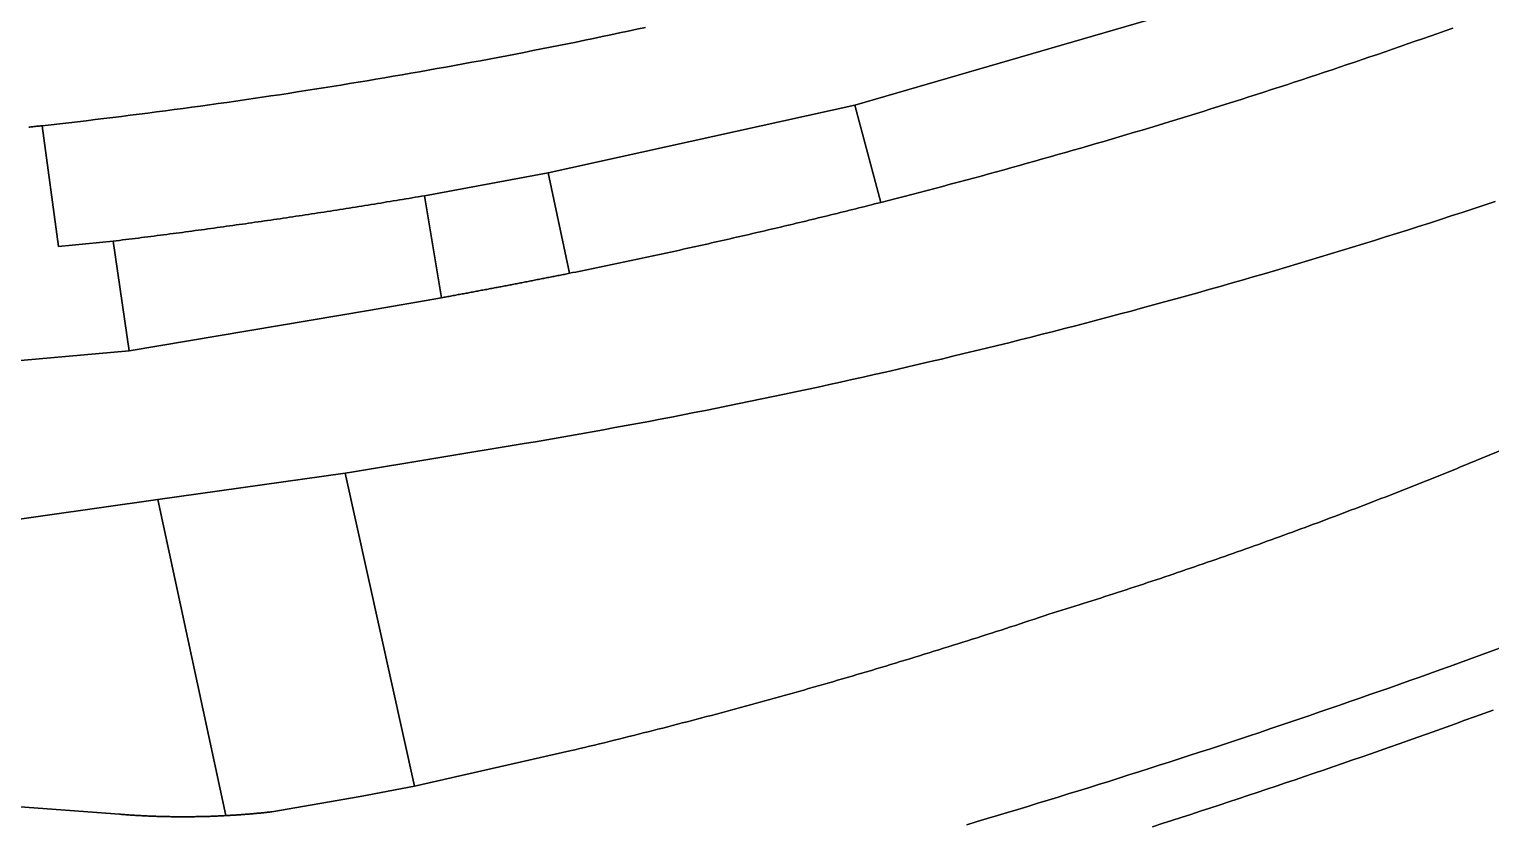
# Model space of a CAD drawing. Header units: metres. Extents: x -127 to 442, y -186 to 462.
# Drawn here: x 106.01 to 138.12, y 121.61 to 139.05 of the extents above; entities that cross this region are included whole.
import ezdxf

# ---------------------------------------------------------------- set-up
doc = ezdxf.new("R2010")
doc.units = ezdxf.units.M

msp = doc.modelspace()

# ---------------------------------------------------------------- linework, layer by layer
at = {"layer": 'road_0', "color": 8}
for points in [[(119.55, 139.09), (119.359, 139.049), (119.169, 139.008), (118.978, 138.967), (118.788, 138.927), (118.597, 138.887), (118.407, 138.848), (118.216, 138.808), (118.025, 138.769), (117.834, 138.731), (117.643, 138.692), (117.453, 138.654), (117.262, 138.616), (117.07, 138.579), (116.879, 138.541), (116.688, 138.504), (116.497, 138.467), (116.306, 138.431), (116.114, 138.395), (115.923, 138.359), (115.732, 138.323), (115.54, 138.288), (115.349, 138.253), (115.157, 138.218), (114.965, 138.184), (114.774, 138.15), (114.582, 138.116), (114.39, 138.082), (114.198, 138.049), (114.006, 138.016), (113.814, 137.983), (113.623, 137.951), (113.43, 137.919), (113.238, 137.887), (113.046, 137.855), (112.854, 137.824), (112.662, 137.793), (112.47, 137.762), (112.277, 137.732), (112.085, 137.702), (111.892, 137.672), (111.7, 137.642), (111.508, 137.613), (111.315, 137.584), (111.122, 137.555), (110.93, 137.527), (110.737, 137.499), (110.544, 137.471), (110.352, 137.443), (110.159, 137.416), (109.966, 137.389), (109.773, 137.363), (109.58, 137.336), (109.387, 137.31), (109.194, 137.284), (109.001, 137.259), (108.808, 137.234), (108.615, 137.209), (108.422, 137.184), (108.229, 137.16), (108.036, 137.136), (107.842, 137.112), (107.649, 137.088), (107.456, 137.065), (107.262, 137.042), (107.069, 137.02), (106.875, 136.997), (106.682, 136.975), (106.489, 136.953), (106.295, 136.932), (106.295, 136.932), (106.649, 134.282), (107.851, 134.398), (107.851, 134.398), (107.92, 134.406), (107.99, 134.415), (108.059, 134.423), (108.128, 134.432), (108.198, 134.441), (108.267, 134.449), (108.336, 134.458), (108.406, 134.466), (108.475, 134.475), (108.544, 134.484), (108.614, 134.493), (108.683, 134.502), (108.752, 134.51), (108.821, 134.519), (108.891, 134.528), (108.96, 134.537), (109.029, 134.546), (109.099, 134.555), (109.168, 134.564), (109.237, 134.573), (109.306, 134.582), (109.376, 134.591), (109.445, 134.601), (109.514, 134.61), (109.583, 134.619), (109.653, 134.628), (109.722, 134.638), (109.791, 134.647), (109.86, 134.656), (109.93, 134.666), (109.999, 134.675), (110.068, 134.685), (110.137, 134.694), (110.206, 134.704), (110.276, 134.713), (110.345, 134.723), (110.414, 134.733), (110.483, 134.742), (110.552, 134.752), (110.621, 134.762), (110.691, 134.772), (110.76, 134.781), (110.829, 134.791), (110.898, 134.801), (110.967, 134.811), (111.036, 134.821), (111.106, 134.831), (111.175, 134.841), (111.244, 134.851), (111.313, 134.861), (111.382, 134.871), (111.451, 134.881), (111.52, 134.891), (111.589, 134.902), (111.659, 134.912), (111.728, 134.922), (111.797, 134.932), (111.866, 134.943), (111.935, 134.953), (112.004, 134.963), (112.073, 134.974), (112.142, 134.984), (112.211, 134.995), (112.28, 135.005), (112.349, 135.016), (112.418, 135.027), (112.487, 135.037), (112.556, 135.048), (112.625, 135.059), (112.694, 135.069), (112.764, 135.08), (112.833, 135.091), (112.902, 135.102), (112.971, 135.113), (113.04, 135.124), (113.109, 135.134), (113.178, 135.145), (113.247, 135.156), (113.316, 135.167), (113.384, 135.178), (113.453, 135.19), (113.522, 135.201), (113.591, 135.212), (113.66, 135.223), (113.729, 135.234), (113.798, 135.246), (113.867, 135.257), (113.936, 135.268), (114.005, 135.28), (114.074, 135.291), (114.143, 135.302), (114.212, 135.314), (114.281, 135.325), (114.35, 135.337), (114.418, 135.348), (114.487, 135.36), (114.556, 135.372), (114.625, 135.383), (114.694, 135.395), (114.694, 135.395), (117.411, 135.894), (124.146, 137.385), (135.096, 140.567)], [(106.001, 136.9), (106.022, 136.902), (106.043, 136.905), (106.064, 136.907), (106.085, 136.909), (106.106, 136.911), (106.127, 136.914), (106.148, 136.916), (106.169, 136.918), (106.19, 136.921), (106.211, 136.923), (106.232, 136.925), (106.253, 136.927), (106.274, 136.93), (106.295, 136.932), (106.295, 136.932), (106.489, 136.953), (106.682, 136.975), (106.875, 136.997), (107.069, 137.02), (107.262, 137.042), (107.456, 137.065), (107.649, 137.088), (107.842, 137.112), (108.036, 137.136), (108.229, 137.16), (108.422, 137.184), (108.615, 137.209), (108.808, 137.234), (109.001, 137.259), (109.194, 137.284), (109.387, 137.31), (109.58, 137.336), (109.773, 137.363), (109.966, 137.389), (110.159, 137.416), (110.352, 137.443), (110.544, 137.471), (110.737, 137.499), (110.93, 137.527), (111.122, 137.555), (111.315, 137.584), (111.508, 137.613), (111.7, 137.642), (111.892, 137.672), (112.085, 137.702), (112.277, 137.732), (112.47, 137.762), (112.662, 137.793), (112.854, 137.824), (113.046, 137.855), (113.238, 137.887), (113.43, 137.919), (113.623, 137.951), (113.814, 137.983), (114.006, 138.016), (114.198, 138.049), (114.39, 138.082), (114.582, 138.116), (114.774, 138.15), (114.965, 138.184), (115.157, 138.218), (115.349, 138.253), (115.54, 138.288), (115.732, 138.323), (115.923, 138.359), (116.114, 138.395), (116.306, 138.431), (116.497, 138.467), (116.688, 138.504), (116.879, 138.541), (117.07, 138.579), (117.262, 138.616), (117.453, 138.654), (117.643, 138.692), (117.834, 138.731), (118.025, 138.769), (118.216, 138.808), (118.407, 138.848), (118.597, 138.887), (118.788, 138.927), (118.978, 138.967), (119.169, 139.008), (119.359, 139.049), (119.55, 139.09)], [(93.285, 130.662), (108.204, 131.992), (107.851, 134.398), (106.649, 134.282), (106.295, 136.932), (106.295, 136.932), (106.274, 136.93), (106.253, 136.927), (106.232, 136.925), (106.211, 136.923), (106.19, 136.921), (106.169, 136.918), (106.148, 136.916), (106.127, 136.914), (106.106, 136.911), (106.085, 136.909), (106.064, 136.907), (106.043, 136.905), (106.022, 136.902), (106.001, 136.9)], [(138.209, 135.266), (137.969, 135.187), (137.729, 135.107), (137.489, 135.029), (137.248, 134.95), (137.008, 134.872), (136.767, 134.795), (136.526, 134.718), (136.285, 134.641), (136.044, 134.565), (135.803, 134.489), (135.562, 134.414), (135.32, 134.339), (135.078, 134.264), (134.837, 134.19), (134.595, 134.116), (134.353, 134.043), (134.111, 133.97), (133.868, 133.898), (133.626, 133.826), (133.383, 133.755), (133.141, 133.683), (132.898, 133.613), (132.655, 133.543), (132.412, 133.473), (132.169, 133.403), (131.925, 133.334), (131.682, 133.266), (131.438, 133.198), (131.195, 133.13), (130.951, 133.063), (130.707, 132.996), (130.463, 132.93), (130.219, 132.864), (129.975, 132.799), (129.73, 132.734), (129.486, 132.669), (129.241, 132.605), (128.996, 132.541), (128.752, 132.478), (128.507, 132.415), (128.262, 132.352), (128.017, 132.29), (127.771, 132.229), (127.526, 132.168), (127.28, 132.107), (127.035, 132.047), (126.789, 131.987), (126.543, 131.928), (126.297, 131.869), (126.051, 131.81), (125.805, 131.752), (125.559, 131.694), (125.313, 131.637), (125.066, 131.58), (124.82, 131.524), (124.573, 131.468), (124.327, 131.413), (124.08, 131.358), (123.833, 131.303), (123.586, 131.249), (123.339, 131.195), (123.091, 131.142), (122.844, 131.089), (122.597, 131.037), (122.349, 130.985), (122.102, 130.933), (121.854, 130.882), (121.606, 130.832), (121.359, 130.781), (121.111, 130.732), (120.863, 130.682), (120.614, 130.633), (120.366, 130.585), (120.118, 130.537), (119.87, 130.489), (119.621, 130.442), (119.373, 130.396), (119.124, 130.349), (118.875, 130.304), (118.627, 130.258), (118.378, 130.213), (118.129, 130.169), (117.88, 130.125), (117.631, 130.081), (117.382, 130.038), (117.132, 129.995), (116.883, 129.953), (116.883, 129.953), (113.085, 129.324), (112.95, 129.305), (114.469, 122.435), (117.888, 123.206), (117.888, 123.206), (117.996, 123.232), (118.103, 123.257), (118.21, 123.283), (118.318, 123.309), (118.425, 123.335), (118.533, 123.361), (118.64, 123.387), (118.748, 123.414), (118.855, 123.44), (118.962, 123.467), (119.069, 123.493), (119.177, 123.52), (119.284, 123.547), (119.391, 123.574), (119.498, 123.601), (119.606, 123.628), (119.713, 123.655), (119.82, 123.682), (119.927, 123.71), (120.034, 123.737), (120.141, 123.765), (120.248, 123.792), (120.355, 123.82), (120.462, 123.848), (120.569, 123.876), (120.676, 123.904), (120.783, 123.932), (120.89, 123.96), (120.996, 123.988), (121.103, 124.017), (121.21, 124.045), (121.317, 124.074), (121.424, 124.103), (121.53, 124.131), (121.637, 124.16), (121.744, 124.189), (121.85, 124.218), (121.957, 124.248), (122.064, 124.277), (122.17, 124.306), (122.277, 124.336), (122.383, 124.365), (122.49, 124.395), (122.596, 124.425), (122.703, 124.454), (122.809, 124.484), (122.915, 124.514), (123.022, 124.544), (123.128, 124.575), (123.234, 124.605), (123.341, 124.635), (123.447, 124.666), (123.553, 124.696), (123.659, 124.727), (123.765, 124.758), (123.871, 124.789), (123.978, 124.82), (124.084, 124.851), (124.19, 124.882), (124.296, 124.913), (124.402, 124.945), (124.508, 124.976), (124.614, 125.008), (124.72, 125.039), (124.825, 125.071), (124.931, 125.103), (125.037, 125.135), (125.143, 125.167), (125.249, 125.199), (125.354, 125.231), (125.46, 125.263), (125.566, 125.296), (125.671, 125.328), (125.777, 125.361), (125.883, 125.394), (125.988, 125.426), (126.094, 125.459), (126.199, 125.492), (126.305, 125.525), (126.41, 125.558), (126.516, 125.592), (126.621, 125.625), (126.726, 125.658), (126.832, 125.692), (126.937, 125.726), (127.042, 125.759), (127.148, 125.793), (127.253, 125.827), (127.358, 125.861), (127.463, 125.895), (127.568, 125.929), (127.673, 125.963), (127.778, 125.998), (127.883, 126.032), (127.988, 126.067), (128.093, 126.101), (128.198, 126.136), (128.303, 126.171), (128.408, 126.206), (128.408, 126.206), (128.503, 126.235), (128.597, 126.265), (128.692, 126.294), (128.786, 126.324), (128.881, 126.353), (128.975, 126.383), (129.07, 126.413), (129.164, 126.443), (129.259, 126.473), (129.353, 126.503), (129.447, 126.533), (129.542, 126.563), (129.636, 126.594), (129.73, 126.624), (129.825, 126.654), (129.919, 126.685), (130.013, 126.716), (130.107, 126.746), (130.201, 126.777), (130.295, 126.808), (130.389, 126.839), (130.484, 126.87), (130.578, 126.901), (130.672, 126.933), (130.765, 126.964), (130.859, 126.995), (130.953, 127.027), (131.047, 127.058), (131.141, 127.09), (131.235, 127.122), (131.329, 127.154), (131.422, 127.186), (131.516, 127.218), (131.61, 127.25), (131.704, 127.282), (131.797, 127.314), (131.891, 127.347), (131.985, 127.379), (132.078, 127.411), (132.172, 127.444), (132.265, 127.477), (132.359, 127.51), (132.452, 127.542), (132.545, 127.575), (132.639, 127.608), (132.732, 127.641), (132.826, 127.675), (132.919, 127.708), (133.012, 127.741), (133.105, 127.775), (133.199, 127.808), (133.292, 127.842), (133.385, 127.875), (133.478, 127.909), (133.571, 127.943), (133.664, 127.977), (133.757, 128.011), (133.85, 128.045), (133.943, 128.079), (134.036, 128.114), (134.129, 128.148), (134.222, 128.182), (134.315, 128.217), (134.408, 128.252), (134.5, 128.286), (134.593, 128.321), (134.686, 128.356), (134.779, 128.391), (134.871, 128.426), (134.964, 128.461), (135.056, 128.496), (135.149, 128.531), (135.242, 128.567), (135.334, 128.602), (135.426, 128.638), (135.519, 128.673), (135.611, 128.709), (135.704, 128.745), (135.796, 128.781), (135.888, 128.817), (135.981, 128.853), (136.073, 128.889), (136.165, 128.925), (136.257, 128.961), (136.349, 128.997), (136.442, 129.034), (136.534, 129.07), (136.626, 129.107), (136.718, 129.144), (136.81, 129.18), (136.902, 129.217), (136.994, 129.254), (137.085, 129.291), (137.177, 129.328), (137.269, 129.365), (137.361, 129.403), (137.453, 129.44), (137.544, 129.477), (137.636, 129.515), (137.636, 129.515), (142.871, 131.661)], [(105.614, 121.993), (107.988, 121.817), (107.988, 121.817), (108.012, 121.815), (108.035, 121.813), (108.059, 121.812), (108.082, 121.81), (108.106, 121.808), (108.13, 121.806), (108.153, 121.805), (108.177, 121.803), (108.201, 121.801), (108.224, 121.8), (108.248, 121.798), (108.271, 121.797), (108.295, 121.795), (108.319, 121.794), (108.342, 121.792), (108.366, 121.791), (108.39, 121.79), (108.413, 121.788), (108.437, 121.787), (108.46, 121.786), (108.484, 121.785), (108.508, 121.783), (108.531, 121.782), (108.555, 121.781), (108.579, 121.78), (108.602, 121.779), (108.626, 121.778), (108.65, 121.777), (108.673, 121.776), (108.697, 121.775), (108.721, 121.774), (108.744, 121.773), (108.768, 121.772), (108.792, 121.772), (108.815, 121.771), (108.839, 121.77), (108.863, 121.769), (108.886, 121.769), (108.91, 121.768), (108.934, 121.767), (108.957, 121.767), (108.981, 121.766), (109.005, 121.766), (109.028, 121.765), (109.052, 121.765), (109.076, 121.764), (109.099, 121.764), (109.123, 121.763), (109.147, 121.763), (109.17, 121.763), (109.194, 121.763), (109.218, 121.762), (109.241, 121.762), (109.265, 121.762), (109.289, 121.762), (109.312, 121.762), (109.336, 121.762), (109.36, 121.762), (109.383, 121.762), (109.407, 121.762), (109.431, 121.762), (109.454, 121.762), (109.478, 121.762), (109.502, 121.762), (109.525, 121.762), (109.549, 121.762), (109.573, 121.763), (109.596, 121.763), (109.62, 121.763), (109.644, 121.763), (109.668, 121.764), (109.691, 121.764), (109.715, 121.765), (109.739, 121.765), (109.762, 121.766), (109.786, 121.766), (109.81, 121.767), (109.833, 121.767), (109.857, 121.768), (109.881, 121.769), (109.904, 121.769), (109.928, 121.77), (109.952, 121.771), (109.975, 121.771), (109.999, 121.772), (110.023, 121.773), (110.046, 121.774), (110.07, 121.775), (110.094, 121.776), (110.117, 121.777), (110.141, 121.778), (110.164, 121.779), (110.188, 121.78), (110.212, 121.781), (110.235, 121.782), (110.259, 121.783), (110.283, 121.785), (110.306, 121.786), (110.33, 121.787), (110.33, 121.787), (108.831, 128.725), (108.831, 128.725), (105.063, 128.194)], [(138.304, 125.46), (138.086, 125.38), (137.868, 125.3), (137.649, 125.221), (137.431, 125.142), (137.212, 125.063), (136.993, 124.984), (136.774, 124.906), (136.555, 124.828), (136.336, 124.75), (136.117, 124.673), (135.898, 124.595), (135.678, 124.518), (135.459, 124.442), (135.239, 124.365), (135.02, 124.289), (134.8, 124.213), (134.58, 124.137), (134.36, 124.062), (134.14, 123.987), (133.92, 123.912), (133.7, 123.837), (133.48, 123.763), (133.259, 123.689), (133.039, 123.615), (132.818, 123.541), (132.598, 123.468), (132.377, 123.395), (132.156, 123.322), (131.935, 123.249), (131.714, 123.177), (131.493, 123.105), (131.272, 123.033), (131.051, 122.962), (130.83, 122.891), (130.608, 122.82), (130.387, 122.749), (130.165, 122.679), (129.944, 122.608), (129.722, 122.539), (129.5, 122.469), (129.278, 122.4), (129.056, 122.33), (128.834, 122.262), (128.612, 122.193), (128.39, 122.125), (128.167, 122.057), (127.945, 121.989), (127.723, 121.921), (127.5, 121.854), (127.277, 121.787), (127.055, 121.721), (126.832, 121.654), (126.609, 121.588)], [(138.168, 124.104), (137.962, 124.029), (137.756, 123.954), (137.549, 123.879), (137.342, 123.805), (137.136, 123.731), (136.929, 123.657), (136.722, 123.583), (136.515, 123.51), (136.308, 123.436), (136.101, 123.363), (135.894, 123.29), (135.686, 123.218), (135.479, 123.145), (135.271, 123.073), (135.064, 123.001), (134.856, 122.93), (134.649, 122.858), (134.441, 122.787), (134.233, 122.716), (134.025, 122.645), (133.817, 122.575), (133.609, 122.504), (133.401, 122.434), (133.193, 122.365), (132.984, 122.295), (132.776, 122.226), (132.567, 122.156), (132.359, 122.087), (132.15, 122.019), (131.942, 121.95), (131.733, 121.882), (131.524, 121.814), (131.315, 121.746), (131.106, 121.679), (130.897, 121.611), (130.688, 121.544)], [(130.688, 121.544), (130.897, 121.611), (131.106, 121.679), (131.315, 121.746), (131.524, 121.814), (131.733, 121.882), (131.942, 121.95), (132.15, 122.019), (132.359, 122.087), (132.567, 122.156), (132.776, 122.226), (132.984, 122.295), (133.193, 122.365), (133.401, 122.434), (133.609, 122.504), (133.817, 122.575), (134.025, 122.645), (134.233, 122.716), (134.441, 122.787), (134.649, 122.858), (134.856, 122.93), (135.064, 123.001), (135.271, 123.073), (135.479, 123.145), (135.686, 123.218), (135.894, 123.29), (136.101, 123.363), (136.308, 123.436), (136.515, 123.51), (136.722, 123.583), (136.929, 123.657), (137.136, 123.731), (137.342, 123.805), (137.549, 123.879), (137.756, 123.954), (137.962, 124.029), (138.168, 124.104)]]:
    msp.add_lwpolyline(points, dxfattribs=at)
for points in [[(124.146, 137.385), (117.411, 135.894), (117.877, 133.692), (117.877, 133.692), (117.946, 133.706), (118.016, 133.72), (118.085, 133.734), (118.155, 133.748), (118.224, 133.762), (118.294, 133.777), (118.363, 133.791), (118.433, 133.805), (118.502, 133.819), (118.571, 133.834), (118.641, 133.848), (118.71, 133.862), (118.78, 133.877), (118.849, 133.891), (118.918, 133.906), (118.988, 133.92), (119.057, 133.935), (119.126, 133.949), (119.196, 133.964), (119.265, 133.979), (119.334, 133.993), (119.404, 134.008), (119.473, 134.023), (119.542, 134.038), (119.611, 134.053), (119.681, 134.067), (119.75, 134.082), (119.819, 134.097), (119.889, 134.112), (119.958, 134.127), (120.027, 134.142), (120.096, 134.157), (120.166, 134.173), (120.235, 134.188), (120.304, 134.203), (120.373, 134.218), (120.442, 134.233), (120.512, 134.249), (120.581, 134.264), (120.65, 134.279), (120.719, 134.295), (120.788, 134.31), (120.857, 134.326), (120.927, 134.341), (120.996, 134.357), (121.065, 134.372), (121.134, 134.388), (121.203, 134.404), (121.272, 134.419), (121.341, 134.435), (121.41, 134.451), (121.479, 134.467), (121.549, 134.482), (121.618, 134.498), (121.687, 134.514), (121.756, 134.53), (121.825, 134.546), (121.894, 134.562), (121.963, 134.578), (122.032, 134.594), (122.101, 134.61), (122.17, 134.626), (122.239, 134.643), (122.308, 134.659), (122.377, 134.675), (122.446, 134.691), (122.515, 134.708), (122.584, 134.724), (122.653, 134.74), (122.722, 134.757), (122.79, 134.773), (122.859, 134.79), (122.928, 134.806), (122.997, 134.823), (123.066, 134.839), (123.135, 134.856), (123.204, 134.873), (123.273, 134.889), (123.342, 134.906), (123.41, 134.923), (123.479, 134.94), (123.548, 134.956), (123.617, 134.973), (123.686, 134.99), (123.755, 135.007), (123.823, 135.024), (123.892, 135.041), (123.961, 135.058), (124.03, 135.075), (124.099, 135.092), (124.167, 135.11), (124.236, 135.127), (124.305, 135.144), (124.373, 135.161), (124.442, 135.178), (124.511, 135.196), (124.58, 135.213), (124.648, 135.231), (124.717, 135.248), (124.717, 135.248), (124.146, 137.385)], [(114.694, 135.395), (114.625, 135.383), (114.556, 135.372), (114.487, 135.36), (114.418, 135.348), (114.35, 135.337), (114.281, 135.325), (114.212, 135.314), (114.143, 135.302), (114.074, 135.291), (114.005, 135.28), (113.936, 135.268), (113.867, 135.257), (113.798, 135.246), (113.729, 135.234), (113.66, 135.223), (113.591, 135.212), (113.522, 135.201), (113.453, 135.19), (113.384, 135.178), (113.316, 135.167), (113.247, 135.156), (113.178, 135.145), (113.109, 135.134), (113.04, 135.124), (112.971, 135.113), (112.902, 135.102), (112.833, 135.091), (112.764, 135.08), (112.694, 135.069), (112.625, 135.059), (112.556, 135.048), (112.487, 135.037), (112.418, 135.027), (112.349, 135.016), (112.28, 135.005), (112.211, 134.995), (112.142, 134.984), (112.073, 134.974), (112.004, 134.963), (111.935, 134.953), (111.866, 134.943), (111.797, 134.932), (111.728, 134.922), (111.659, 134.912), (111.589, 134.902), (111.52, 134.891), (111.451, 134.881), (111.382, 134.871), (111.313, 134.861), (111.244, 134.851), (111.175, 134.841), (111.106, 134.831), (111.036, 134.821), (110.967, 134.811), (110.898, 134.801), (110.829, 134.791), (110.76, 134.781), (110.691, 134.772), (110.621, 134.762), (110.552, 134.752), (110.483, 134.742), (110.414, 134.733), (110.345, 134.723), (110.276, 134.713), (110.206, 134.704), (110.137, 134.694), (110.068, 134.685), (109.999, 134.675), (109.93, 134.666), (109.86, 134.656), (109.791, 134.647), (109.722, 134.638), (109.653, 134.628), (109.583, 134.619), (109.514, 134.61), (109.445, 134.601), (109.376, 134.591), (109.306, 134.582), (109.237, 134.573), (109.168, 134.564), (109.099, 134.555), (109.029, 134.546), (108.96, 134.537), (108.891, 134.528), (108.821, 134.519), (108.752, 134.51), (108.683, 134.502), (108.614, 134.493), (108.544, 134.484), (108.475, 134.475), (108.406, 134.466), (108.336, 134.458), (108.267, 134.449), (108.198, 134.441), (108.128, 134.432), (108.059, 134.423), (107.99, 134.415), (107.92, 134.406), (107.851, 134.398), (107.851, 134.398), (108.204, 131.992), (113.465, 132.877), (115.064, 133.155), (114.694, 135.395)], [(112.95, 129.305), (108.831, 128.725), (110.33, 121.787), (110.33, 121.787), (110.34, 121.788), (110.35, 121.788), (110.361, 121.789), (110.371, 121.789), (110.381, 121.79), (110.391, 121.79), (110.401, 121.791), (110.412, 121.791), (110.422, 121.792), (110.432, 121.793), (110.442, 121.793), (110.452, 121.794), (110.462, 121.794), (110.473, 121.795), (110.483, 121.796), (110.493, 121.796), (110.503, 121.797), (110.513, 121.798), (110.524, 121.798), (110.534, 121.799), (110.544, 121.8), (110.554, 121.8), (110.564, 121.801), (110.575, 121.802), (110.585, 121.802), (110.595, 121.803), (110.605, 121.804), (110.615, 121.804), (110.625, 121.805), (110.636, 121.806), (110.646, 121.807), (110.656, 121.807), (110.666, 121.808), (110.676, 121.809), (110.687, 121.809), (110.697, 121.81), (110.707, 121.811), (110.717, 121.812), (110.727, 121.813), (110.737, 121.813), (110.748, 121.814), (110.758, 121.815), (110.768, 121.816), (110.778, 121.816), (110.788, 121.817), (110.799, 121.818), (110.809, 121.819), (110.819, 121.82), (110.829, 121.821), (110.839, 121.821), (110.849, 121.822), (110.86, 121.823), (110.87, 121.824), (110.88, 121.825), (110.89, 121.826), (110.9, 121.827), (110.91, 121.827), (110.921, 121.828), (110.931, 121.829), (110.941, 121.83), (110.951, 121.831), (110.961, 121.832), (110.971, 121.833), (110.982, 121.834), (110.992, 121.835), (111.002, 121.836), (111.012, 121.837), (111.022, 121.838), (111.032, 121.839), (111.043, 121.839), (111.053, 121.84), (111.063, 121.841), (111.073, 121.842), (111.083, 121.843), (111.093, 121.844), (111.104, 121.845), (111.114, 121.846), (111.124, 121.847), (111.134, 121.848), (111.144, 121.849), (111.154, 121.85), (111.164, 121.851), (111.175, 121.853), (111.185, 121.854), (111.195, 121.855), (111.205, 121.856), (111.215, 121.857), (111.225, 121.858), (111.236, 121.859), (111.246, 121.86), (111.256, 121.861), (111.266, 121.862), (111.276, 121.863), (111.286, 121.864), (111.296, 121.865), (111.307, 121.867), (111.317, 121.868), (111.327, 121.869), (111.337, 121.87), (111.337, 121.87), (113.277, 122.204), (114.469, 122.435), (112.95, 129.305)]]:
    msp.add_lwpolyline(points, close=True, dxfattribs=at)
at = {"layer": 'road_1', "color": 7}
for points in [[(137.279, 139.076), (137.114, 139.017), (136.949, 138.959), (136.784, 138.9), (136.619, 138.842), (136.453, 138.784), (136.288, 138.727), (136.123, 138.669), (135.957, 138.612), (135.792, 138.555), (135.626, 138.498), (135.46, 138.441), (135.294, 138.385), (135.128, 138.328), (134.962, 138.272), (134.796, 138.216), (134.63, 138.161), (134.464, 138.105), (134.298, 138.05), (134.132, 137.995), (133.965, 137.94), (133.799, 137.886), (133.632, 137.831), (133.466, 137.777), (133.299, 137.723), (133.132, 137.669), (132.966, 137.616), (132.799, 137.562), (132.632, 137.509), (132.465, 137.456), (132.298, 137.404), (132.131, 137.351), (131.964, 137.299), (131.796, 137.247), (131.629, 137.195), (131.462, 137.143), (131.294, 137.091), (131.127, 137.04), (130.959, 136.989), (130.792, 136.938), (130.624, 136.888), (130.456, 136.837), (130.288, 136.787), (130.121, 136.737), (129.953, 136.687), (129.785, 136.638), (129.617, 136.588), (129.448, 136.539), (129.28, 136.49), (129.112, 136.441), (128.944, 136.393), (128.775, 136.344), (128.607, 136.296), (128.438, 136.248), (128.27, 136.201), (128.101, 136.153), (127.933, 136.106), (127.764, 136.059), (127.595, 136.012), (127.426, 135.965), (127.257, 135.919), (127.088, 135.873), (126.919, 135.827), (126.75, 135.781), (126.581, 135.735), (126.412, 135.69), (126.243, 135.645), (126.073, 135.6), (125.904, 135.555), (125.735, 135.511), (125.565, 135.466), (125.396, 135.422), (125.226, 135.378), (125.056, 135.335), (124.887, 135.291), (124.717, 135.248), (124.717, 135.248), (124.648, 135.231), (124.58, 135.213), (124.511, 135.196), (124.442, 135.178), (124.373, 135.161), (124.305, 135.144), (124.236, 135.127), (124.167, 135.11), (124.099, 135.092), (124.03, 135.075), (123.961, 135.058), (123.892, 135.041), (123.823, 135.024), (123.755, 135.007), (123.686, 134.99), (123.617, 134.973), (123.548, 134.956), (123.479, 134.94), (123.41, 134.923), (123.342, 134.906), (123.273, 134.889), (123.204, 134.873), (123.135, 134.856), (123.066, 134.839), (122.997, 134.823), (122.928, 134.806), (122.859, 134.79), (122.79, 134.773), (122.722, 134.757), (122.653, 134.74), (122.584, 134.724), (122.515, 134.708), (122.446, 134.691), (122.377, 134.675), (122.308, 134.659), (122.239, 134.643), (122.17, 134.626), (122.101, 134.61), (122.032, 134.594), (121.963, 134.578), (121.894, 134.562), (121.825, 134.546), (121.756, 134.53), (121.687, 134.514), (121.618, 134.498), (121.549, 134.482), (121.479, 134.467), (121.41, 134.451), (121.341, 134.435), (121.272, 134.419), (121.203, 134.404), (121.134, 134.388), (121.065, 134.372), (120.996, 134.357), (120.927, 134.341), (120.857, 134.326), (120.788, 134.31), (120.719, 134.295), (120.65, 134.279), (120.581, 134.264), (120.512, 134.249), (120.442, 134.233), (120.373, 134.218), (120.304, 134.203), (120.235, 134.188), (120.166, 134.173), (120.096, 134.157), (120.027, 134.142), (119.958, 134.127), (119.889, 134.112), (119.819, 134.097), (119.75, 134.082), (119.681, 134.067), (119.611, 134.053), (119.542, 134.038), (119.473, 134.023), (119.404, 134.008), (119.334, 133.993), (119.265, 133.979), (119.196, 133.964), (119.126, 133.949), (119.057, 133.935), (118.988, 133.92), (118.918, 133.906), (118.849, 133.891), (118.78, 133.877), (118.71, 133.862), (118.641, 133.848), (118.571, 133.834), (118.502, 133.819), (118.433, 133.805), (118.363, 133.791), (118.294, 133.777), (118.224, 133.762), (118.155, 133.748), (118.085, 133.734), (118.016, 133.72), (117.946, 133.706), (117.877, 133.692), (117.877, 133.692), (117.849, 133.686), (117.82, 133.681), (117.792, 133.675), (117.764, 133.669), (117.735, 133.664), (117.707, 133.658), (117.678, 133.652), (117.65, 133.647), (117.622, 133.641), (117.593, 133.635), (117.565, 133.63), (117.537, 133.624), (117.508, 133.619), (117.48, 133.613), (117.451, 133.607), (117.423, 133.602), (117.395, 133.596), (117.366, 133.591), (117.338, 133.585), (117.31, 133.579), (117.281, 133.574), (117.253, 133.568), (117.224, 133.563), (117.196, 133.557), (117.168, 133.552), (117.139, 133.546), (117.111, 133.541), (117.082, 133.535), (117.054, 133.529), (117.026, 133.524), (116.997, 133.518), (116.969, 133.513), (116.94, 133.507), (116.912, 133.502), (116.884, 133.496), (116.855, 133.491), (116.827, 133.485), (116.798, 133.48), (116.77, 133.474), (116.742, 133.469), (116.713, 133.463), (116.685, 133.458), (116.656, 133.453), (116.628, 133.447), (116.6, 133.442), (116.571, 133.436), (116.543, 133.431), (116.514, 133.425), (116.486, 133.42), (116.457, 133.414), (116.429, 133.409), (116.401, 133.404), (116.372, 133.398), (116.344, 133.393), (116.315, 133.387), (116.287, 133.382), (116.259, 133.377), (116.23, 133.371), (116.202, 133.366), (116.173, 133.361), (116.145, 133.355), (116.116, 133.35), (116.088, 133.344), (116.06, 133.339), (116.031, 133.334), (116.003, 133.328), (115.974, 133.323), (115.946, 133.318), (115.917, 133.312), (115.889, 133.307), (115.861, 133.302), (115.832, 133.296), (115.804, 133.291), (115.775, 133.286), (115.747, 133.281), (115.718, 133.275), (115.69, 133.27), (115.661, 133.265), (115.633, 133.259), (115.605, 133.254), (115.576, 133.249), (115.548, 133.244), (115.519, 133.238), (115.491, 133.233), (115.462, 133.228), (115.434, 133.223), (115.405, 133.217), (115.377, 133.212), (115.349, 133.207), (115.32, 133.202), (115.292, 133.197), (115.263, 133.191), (115.235, 133.186), (115.206, 133.181), (115.178, 133.176), (115.149, 133.171), (115.121, 133.165), (115.092, 133.16), (115.064, 133.155), (115.064, 133.155), (113.465, 132.877), (108.204, 131.992), (93.285, 130.662)], [(105.063, 128.194), (108.831, 128.725), (112.95, 129.305), (113.085, 129.324), (116.883, 129.953), (116.883, 129.953), (117.132, 129.995), (117.382, 130.038), (117.631, 130.081), (117.88, 130.125), (118.129, 130.169), (118.378, 130.213), (118.627, 130.258), (118.875, 130.304), (119.124, 130.349), (119.373, 130.396), (119.621, 130.442), (119.87, 130.489), (120.118, 130.537), (120.366, 130.585), (120.614, 130.633), (120.863, 130.682), (121.111, 130.732), (121.359, 130.781), (121.606, 130.832), (121.854, 130.882), (122.102, 130.933), (122.349, 130.985), (122.597, 131.037), (122.844, 131.089), (123.091, 131.142), (123.339, 131.195), (123.586, 131.249), (123.833, 131.303), (124.08, 131.358), (124.327, 131.413), (124.573, 131.468), (124.82, 131.524), (125.066, 131.58), (125.313, 131.637), (125.559, 131.694), (125.805, 131.752), (126.051, 131.81), (126.297, 131.869), (126.543, 131.928), (126.789, 131.987), (127.035, 132.047), (127.28, 132.107), (127.526, 132.168), (127.771, 132.229), (128.017, 132.29), (128.262, 132.352), (128.507, 132.415), (128.752, 132.478), (128.996, 132.541), (129.241, 132.605), (129.486, 132.669), (129.73, 132.734), (129.975, 132.799), (130.219, 132.864), (130.463, 132.93), (130.707, 132.996), (130.951, 133.063), (131.195, 133.13), (131.438, 133.198), (131.682, 133.266), (131.925, 133.334), (132.169, 133.403), (132.412, 133.473), (132.655, 133.543), (132.898, 133.613), (133.141, 133.683), (133.383, 133.755), (133.626, 133.826), (133.868, 133.898), (134.111, 133.97), (134.353, 134.043), (134.595, 134.116), (134.837, 134.19), (135.078, 134.264), (135.32, 134.339), (135.562, 134.414), (135.803, 134.489), (136.044, 134.565), (136.285, 134.641), (136.526, 134.718), (136.767, 134.795), (137.008, 134.872), (137.248, 134.95), (137.489, 135.029), (137.729, 135.107), (137.969, 135.187), (138.209, 135.266)], [(142.871, 131.661), (137.636, 129.515), (137.636, 129.515), (137.544, 129.477), (137.453, 129.44), (137.361, 129.403), (137.269, 129.365), (137.177, 129.328), (137.085, 129.291), (136.994, 129.254), (136.902, 129.217), (136.81, 129.18), (136.718, 129.144), (136.626, 129.107), (136.534, 129.07), (136.442, 129.034), (136.349, 128.997), (136.257, 128.961), (136.165, 128.925), (136.073, 128.889), (135.981, 128.853), (135.888, 128.817), (135.796, 128.781), (135.704, 128.745), (135.611, 128.709), (135.519, 128.673), (135.426, 128.638), (135.334, 128.602), (135.242, 128.567), (135.149, 128.531), (135.056, 128.496), (134.964, 128.461), (134.871, 128.426), (134.779, 128.391), (134.686, 128.356), (134.593, 128.321), (134.5, 128.286), (134.408, 128.252), (134.315, 128.217), (134.222, 128.182), (134.129, 128.148), (134.036, 128.114), (133.943, 128.079), (133.85, 128.045), (133.757, 128.011), (133.664, 127.977), (133.571, 127.943), (133.478, 127.909), (133.385, 127.875), (133.292, 127.842), (133.199, 127.808), (133.105, 127.775), (133.012, 127.741), (132.919, 127.708), (132.826, 127.675), (132.732, 127.641), (132.639, 127.608), (132.545, 127.575), (132.452, 127.542), (132.359, 127.51), (132.265, 127.477), (132.172, 127.444), (132.078, 127.411), (131.985, 127.379), (131.891, 127.347), (131.797, 127.314), (131.704, 127.282), (131.61, 127.25), (131.516, 127.218), (131.422, 127.186), (131.329, 127.154), (131.235, 127.122), (131.141, 127.09), (131.047, 127.058), (130.953, 127.027), (130.859, 126.995), (130.765, 126.964), (130.672, 126.933), (130.578, 126.901), (130.484, 126.87), (130.389, 126.839), (130.295, 126.808), (130.201, 126.777), (130.107, 126.746), (130.013, 126.716), (129.919, 126.685), (129.825, 126.654), (129.73, 126.624), (129.636, 126.594), (129.542, 126.563), (129.447, 126.533), (129.353, 126.503), (129.259, 126.473), (129.164, 126.443), (129.07, 126.413), (128.975, 126.383), (128.881, 126.353), (128.786, 126.324), (128.692, 126.294), (128.597, 126.265), (128.503, 126.235), (128.408, 126.206), (128.408, 126.206), (128.303, 126.171), (128.198, 126.136), (128.093, 126.101), (127.988, 126.067), (127.883, 126.032), (127.778, 125.998), (127.673, 125.963), (127.568, 125.929), (127.463, 125.895), (127.358, 125.861), (127.253, 125.827), (127.148, 125.793), (127.042, 125.759), (126.937, 125.726), (126.832, 125.692), (126.726, 125.658), (126.621, 125.625), (126.516, 125.592), (126.41, 125.558), (126.305, 125.525), (126.199, 125.492), (126.094, 125.459), (125.988, 125.426), (125.883, 125.394), (125.777, 125.361), (125.671, 125.328), (125.566, 125.296), (125.46, 125.263), (125.354, 125.231), (125.249, 125.199), (125.143, 125.167), (125.037, 125.135), (124.931, 125.103), (124.825, 125.071), (124.72, 125.039), (124.614, 125.008), (124.508, 124.976), (124.402, 124.945), (124.296, 124.913), (124.19, 124.882), (124.084, 124.851), (123.978, 124.82), (123.871, 124.789), (123.765, 124.758), (123.659, 124.727), (123.553, 124.696), (123.447, 124.666), (123.341, 124.635), (123.234, 124.605), (123.128, 124.575), (123.022, 124.544), (122.915, 124.514), (122.809, 124.484), (122.703, 124.454), (122.596, 124.425), (122.49, 124.395), (122.383, 124.365), (122.277, 124.336), (122.17, 124.306), (122.064, 124.277), (121.957, 124.248), (121.85, 124.218), (121.744, 124.189), (121.637, 124.16), (121.53, 124.131), (121.424, 124.103), (121.317, 124.074), (121.21, 124.045), (121.103, 124.017), (120.996, 123.988), (120.89, 123.96), (120.783, 123.932), (120.676, 123.904), (120.569, 123.876), (120.462, 123.848), (120.355, 123.82), (120.248, 123.792), (120.141, 123.765), (120.034, 123.737), (119.927, 123.71), (119.82, 123.682), (119.713, 123.655), (119.606, 123.628), (119.498, 123.601), (119.391, 123.574), (119.284, 123.547), (119.177, 123.52), (119.069, 123.493), (118.962, 123.467), (118.855, 123.44), (118.748, 123.414), (118.64, 123.387), (118.533, 123.361), (118.425, 123.335), (118.318, 123.309), (118.21, 123.283), (118.103, 123.257), (117.996, 123.232), (117.888, 123.206), (117.888, 123.206), (114.469, 122.435), (113.277, 122.204), (111.337, 121.87), (111.337, 121.87), (111.327, 121.869), (111.317, 121.868), (111.307, 121.867), (111.296, 121.865), (111.286, 121.864), (111.276, 121.863), (111.266, 121.862), (111.256, 121.861), (111.246, 121.86), (111.236, 121.859), (111.225, 121.858), (111.215, 121.857), (111.205, 121.856), (111.195, 121.855), (111.185, 121.854), (111.175, 121.853), (111.164, 121.851), (111.154, 121.85), (111.144, 121.849), (111.134, 121.848), (111.124, 121.847), (111.114, 121.846), (111.104, 121.845), (111.093, 121.844), (111.083, 121.843), (111.073, 121.842), (111.063, 121.841), (111.053, 121.84), (111.043, 121.839), (111.032, 121.839), (111.022, 121.838), (111.012, 121.837), (111.002, 121.836), (110.992, 121.835), (110.982, 121.834), (110.971, 121.833), (110.961, 121.832), (110.951, 121.831), (110.941, 121.83), (110.931, 121.829), (110.921, 121.828), (110.91, 121.827), (110.9, 121.827), (110.89, 121.826), (110.88, 121.825), (110.87, 121.824), (110.86, 121.823), (110.849, 121.822), (110.839, 121.821), (110.829, 121.821), (110.819, 121.82), (110.809, 121.819), (110.799, 121.818), (110.788, 121.817), (110.778, 121.816), (110.768, 121.816), (110.758, 121.815), (110.748, 121.814), (110.737, 121.813), (110.727, 121.813), (110.717, 121.812), (110.707, 121.811), (110.697, 121.81), (110.687, 121.809), (110.676, 121.809), (110.666, 121.808), (110.656, 121.807), (110.646, 121.807), (110.636, 121.806), (110.625, 121.805), (110.615, 121.804), (110.605, 121.804), (110.595, 121.803), (110.585, 121.802), (110.575, 121.802), (110.564, 121.801), (110.554, 121.8), (110.544, 121.8), (110.534, 121.799), (110.524, 121.798), (110.513, 121.798), (110.503, 121.797), (110.493, 121.796), (110.483, 121.796), (110.473, 121.795), (110.462, 121.794), (110.452, 121.794), (110.442, 121.793), (110.432, 121.793), (110.422, 121.792), (110.412, 121.791), (110.401, 121.791), (110.391, 121.79), (110.381, 121.79), (110.371, 121.789), (110.361, 121.789), (110.35, 121.788), (110.34, 121.788), (110.33, 121.787), (110.33, 121.787), (110.306, 121.786), (110.283, 121.785), (110.259, 121.783), (110.235, 121.782), (110.212, 121.781), (110.188, 121.78), (110.164, 121.779), (110.141, 121.778), (110.117, 121.777), (110.094, 121.776), (110.07, 121.775), (110.046, 121.774), (110.023, 121.773), (109.999, 121.772), (109.975, 121.771), (109.952, 121.771), (109.928, 121.77), (109.904, 121.769), (109.881, 121.769), (109.857, 121.768), (109.833, 121.767), (109.81, 121.767), (109.786, 121.766), (109.762, 121.766), (109.739, 121.765), (109.715, 121.765), (109.691, 121.764), (109.668, 121.764), (109.644, 121.763), (109.62, 121.763), (109.596, 121.763), (109.573, 121.763), (109.549, 121.762), (109.525, 121.762), (109.502, 121.762), (109.478, 121.762), (109.454, 121.762), (109.431, 121.762), (109.407, 121.762), (109.383, 121.762), (109.36, 121.762), (109.336, 121.762), (109.312, 121.762), (109.289, 121.762), (109.265, 121.762), (109.241, 121.762), (109.218, 121.762), (109.194, 121.763), (109.17, 121.763), (109.147, 121.763), (109.123, 121.763), (109.099, 121.764), (109.076, 121.764), (109.052, 121.765), (109.028, 121.765), (109.005, 121.766), (108.981, 121.766), (108.957, 121.767), (108.934, 121.767), (108.91, 121.768), (108.886, 121.769), (108.863, 121.769), (108.839, 121.77), (108.815, 121.771), (108.792, 121.772), (108.768, 121.772), (108.744, 121.773), (108.721, 121.774), (108.697, 121.775), (108.673, 121.776), (108.65, 121.777), (108.626, 121.778), (108.602, 121.779), (108.579, 121.78), (108.555, 121.781), (108.531, 121.782), (108.508, 121.783), (108.484, 121.785), (108.46, 121.786), (108.437, 121.787), (108.413, 121.788), (108.39, 121.79), (108.366, 121.791), (108.342, 121.792), (108.319, 121.794), (108.295, 121.795), (108.271, 121.797), (108.248, 121.798), (108.224, 121.8), (108.201, 121.801), (108.177, 121.803), (108.153, 121.805), (108.13, 121.806), (108.106, 121.808), (108.082, 121.81), (108.059, 121.812), (108.035, 121.813), (108.012, 121.815), (107.988, 121.817), (107.988, 121.817), (105.614, 121.993)], [(126.609, 121.588), (126.832, 121.654), (127.055, 121.721), (127.277, 121.787), (127.5, 121.854), (127.723, 121.921), (127.945, 121.989), (128.167, 122.057), (128.39, 122.125), (128.612, 122.193), (128.834, 122.262), (129.056, 122.33), (129.278, 122.4), (129.5, 122.469), (129.722, 122.539), (129.944, 122.608), (130.165, 122.679), (130.387, 122.749), (130.608, 122.82), (130.83, 122.891), (131.051, 122.962), (131.272, 123.033), (131.493, 123.105), (131.714, 123.177), (131.935, 123.249), (132.156, 123.322), (132.377, 123.395), (132.598, 123.468), (132.818, 123.541), (133.039, 123.615), (133.259, 123.689), (133.48, 123.763), (133.7, 123.837), (133.92, 123.912), (134.14, 123.987), (134.36, 124.062), (134.58, 124.137), (134.8, 124.213), (135.02, 124.289), (135.239, 124.365), (135.459, 124.442), (135.678, 124.518), (135.898, 124.595), (136.117, 124.673), (136.336, 124.75), (136.555, 124.828), (136.774, 124.906), (136.993, 124.984), (137.212, 125.063), (137.431, 125.142), (137.649, 125.221), (137.868, 125.3), (138.086, 125.38), (138.304, 125.46)]]:
    msp.add_lwpolyline(points, dxfattribs=at)
at = {"layer": 'road_5', "color": 3}
msp.add_lwpolyline([(135.096, 140.567), (124.146, 137.385), (124.717, 135.248), (124.717, 135.248), (124.887, 135.291), (125.056, 135.335), (125.226, 135.378), (125.396, 135.422), (125.565, 135.466), (125.735, 135.511), (125.904, 135.555), (126.073, 135.6), (126.243, 135.645), (126.412, 135.69), (126.581, 135.735), (126.75, 135.781), (126.919, 135.827), (127.088, 135.873), (127.257, 135.919), (127.426, 135.965), (127.595, 136.012), (127.764, 136.059), (127.933, 136.106), (128.101, 136.153), (128.27, 136.201), (128.438, 136.248), (128.607, 136.296), (128.775, 136.344), (128.944, 136.393), (129.112, 136.441), (129.28, 136.49), (129.448, 136.539), (129.617, 136.588), (129.785, 136.638), (129.953, 136.687), (130.121, 136.737), (130.288, 136.787), (130.456, 136.837), (130.624, 136.888), (130.792, 136.938), (130.959, 136.989), (131.127, 137.04), (131.294, 137.091), (131.462, 137.143), (131.629, 137.195), (131.796, 137.247), (131.964, 137.299), (132.131, 137.351), (132.298, 137.404), (132.465, 137.456), (132.632, 137.509), (132.799, 137.562), (132.966, 137.616), (133.132, 137.669), (133.299, 137.723), (133.466, 137.777), (133.632, 137.831), (133.799, 137.886), (133.965, 137.94), (134.132, 137.995), (134.298, 138.05), (134.464, 138.105), (134.63, 138.161), (134.796, 138.216), (134.962, 138.272), (135.128, 138.328), (135.294, 138.385), (135.46, 138.441), (135.626, 138.498), (135.792, 138.555), (135.957, 138.612), (136.123, 138.669), (136.288, 138.727), (136.453, 138.784), (136.619, 138.842), (136.784, 138.9), (136.949, 138.959), (137.114, 139.017), (137.279, 139.076)], dxfattribs=at)
at = {"layer": 'road_6', "color": 33}
msp.add_lwpolyline([(117.411, 135.894), (114.694, 135.395), (115.064, 133.155), (115.064, 133.155), (115.092, 133.16), (115.121, 133.165), (115.149, 133.171), (115.178, 133.176), (115.206, 133.181), (115.235, 133.186), (115.263, 133.191), (115.292, 133.197), (115.32, 133.202), (115.349, 133.207), (115.377, 133.212), (115.405, 133.217), (115.434, 133.223), (115.462, 133.228), (115.491, 133.233), (115.519, 133.238), (115.548, 133.244), (115.576, 133.249), (115.605, 133.254), (115.633, 133.259), (115.661, 133.265), (115.69, 133.27), (115.718, 133.275), (115.747, 133.281), (115.775, 133.286), (115.804, 133.291), (115.832, 133.296), (115.861, 133.302), (115.889, 133.307), (115.917, 133.312), (115.946, 133.318), (115.974, 133.323), (116.003, 133.328), (116.031, 133.334), (116.06, 133.339), (116.088, 133.344), (116.116, 133.35), (116.145, 133.355), (116.173, 133.361), (116.202, 133.366), (116.23, 133.371), (116.259, 133.377), (116.287, 133.382), (116.315, 133.387), (116.344, 133.393), (116.372, 133.398), (116.401, 133.404), (116.429, 133.409), (116.457, 133.414), (116.486, 133.42), (116.514, 133.425), (116.543, 133.431), (116.571, 133.436), (116.6, 133.442), (116.628, 133.447), (116.656, 133.453), (116.685, 133.458), (116.713, 133.463), (116.742, 133.469), (116.77, 133.474), (116.798, 133.48), (116.827, 133.485), (116.855, 133.491), (116.884, 133.496), (116.912, 133.502), (116.94, 133.507), (116.969, 133.513), (116.997, 133.518), (117.026, 133.524), (117.054, 133.529), (117.082, 133.535), (117.111, 133.541), (117.139, 133.546), (117.168, 133.552), (117.196, 133.557), (117.224, 133.563), (117.253, 133.568), (117.281, 133.574), (117.31, 133.579), (117.338, 133.585), (117.366, 133.591), (117.395, 133.596), (117.423, 133.602), (117.451, 133.607), (117.48, 133.613), (117.508, 133.619), (117.537, 133.624), (117.565, 133.63), (117.593, 133.635), (117.622, 133.641), (117.65, 133.647), (117.678, 133.652), (117.707, 133.658), (117.735, 133.664), (117.764, 133.669), (117.792, 133.675), (117.82, 133.681), (117.849, 133.686), (117.877, 133.692), (117.877, 133.692), (117.411, 135.894)], close=True, dxfattribs=at)

doc.saveas('drawing.dxf')
